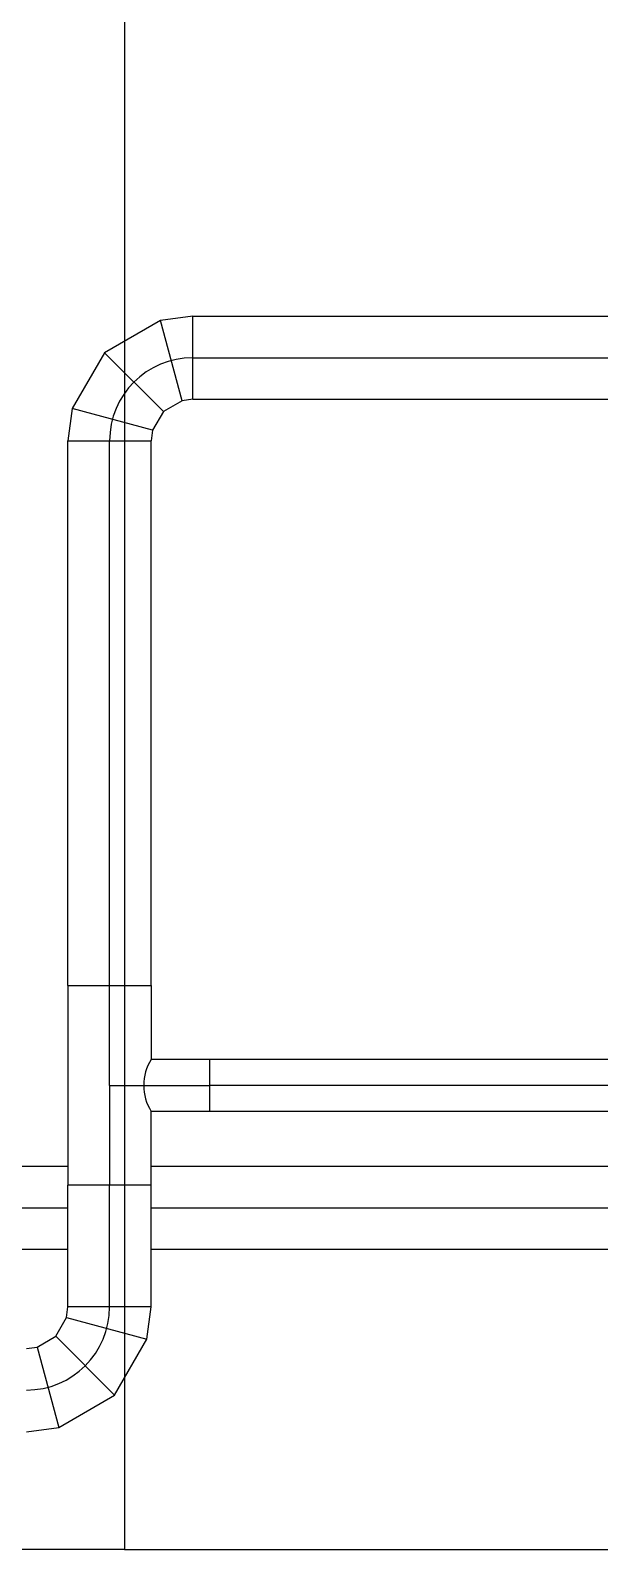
# Model space of a CAD drawing. Extents: x -681219 to -550379, y -242630 to -158199.
# Drawn here: x -580958 to -580685, y -225417 to -224686 of the extents above; entities that cross this region are included whole.
import ezdxf

# ---------------------------------------------------------------- set-up
doc = ezdxf.new("R2010")
doc.units = 0
doc.header["$LTSCALE"] = 1000
doc.linetypes.add('C2', pattern=[17, 14, -1, 1, -1])
for name, color, linetype in [('C__USERS_YSV001_', 7, 'CONTINUOUS'), ('DOTE_油脂（绿）', 7, 'CONTINUOUS'), ('GZDH011002821', 7, 'CONTINUOUS'), ('GZDH011003011', 7, 'CONTINUOUS'), ('PIPE-油脂（绿）', 3, 'CONTINUOUS'), ('中心线', 4, 'C2')]:
    doc.layers.add(name, color=color, linetype=linetype)

# ---------------------------------------------------------------- blocks, each defined once
blk = doc.blocks.new('fushitu')
at = {"layer": 'C__USERS_YSV001_', "color": 7, "linetype": 'Continuous'}
blk.add_line((-1950, -1800), (-1950.83, -1800), dxfattribs=at)
at = {"layer": 'GZDH011002821', "color": 7, "linetype": 'Continuous'}
for p, q in [((-1950, -550), (-1950, -1800)), ((-1950, -1800), (-1050, -1800))]:
    blk.add_line(p, q, dxfattribs=at)
at = {"layer": 'GZDH011003011', "color": 7, "linetype": 'Continuous'}
for p, q in [((-1990, -1800), (-2000, -1800)), ((-1960, -1800), (-1990, -1800)), ((-1950.83, -1800), (-1960, -1800))]:
    blk.add_line(p, q, dxfattribs=at)

msp = doc.modelspace()

# ---------------------------------------------------------------- linework, layer by layer
at = {"layer": 'DOTE_油脂（绿）', "color": 3}
for p, q in [((-580880.0524, -224843.7036), (-580154.8375, -224843.7036)), ((-580920.0524, -225145.5081), (-580920.0524, -224883.7036)), ((-580920.0524, -225193.5081, 500), (-580920.0524, -225145.5081)), ((-580920.0524, -225193.5081, 500), (-580920.0524, -225241.5081)), ((-580920.0524, -225193.5081, 500), (-580872.0524, -225193.5081)), ((-579228.4304, -225193.5081), (-580872.0524, -225193.5081)), ((-580920.0524, -225300.0033), (-580920.0524, -225241.5081)), ((-580982.607, -225252.3168), (-580940.0524, -225252.3168)), ((-580900.0524, -225252.3168), (-579033.2508, -225252.3168))]:
    msp.add_line(p, q, dxfattribs=at)
for centre, start, end in [((-580880.0524, -224883.7036, 500), 90, 180), ((-580960.0524, -225300.0033, 500), 270, 360)]:
    msp.add_arc(centre, 40, start, end, dxfattribs=at)
at = {"layer": 'PIPE-油脂（绿）', "color": 3}
for p, q in [((-580880.0524, -224823.7036, 500), (-580895.5815, -224825.748, 500)), ((-580880.0524, -224823.7036), (-580154.8375, -224823.7036)), ((-580895.5815, -224825.748, 500), (-580922.4788, -224841.2772, 500)), ((-580922.4788, -224841.2772, 500), (-580938.008, -224868.1744, 500)), ((-580938.008, -224868.1744, 500), (-580940.0524, -224883.7036, 500)), ((-580885.2288, -224864.3851, 500), (-580894.1945, -224869.5614, 500)), ((-580880.0524, -224863.7036, 500), (-580885.2288, -224864.3851, 500)), ((-580880.0524, -224863.7036), (-580154.8375, -224863.7036)), ((-580894.1945, -224869.5614, 500), (-580899.3709, -224878.5272, 500)), ((-580940.0524, -225145.5081), (-580940.0524, -224883.7036)), ((-580899.3709, -224878.5272, 500), (-580900.0524, -224883.7036, 500)), ((-580900.0524, -225145.5081), (-580900.0524, -224883.7036)), ((-580940.0524, -225145.5081), (-580940.0524, -225241.5081)), ((-580900.0524, -225145.5081), (-580900.0524, -225181.0081)), ((-580872.0524, -225181.0081), (-580900.0524, -225181.0081)), ((-579228.4304, -225181.0081), (-580872.0524, -225181.0081)), ((-580900.0524, -225241.5081), (-580900.0524, -225206.0081)), ((-580872.0524, -225206.0081), (-580900.0524, -225206.0081)), ((-579228.4304, -225206.0081), (-580872.0524, -225206.0081)), ((-580982.607, -225232.3168), (-580940.0524, -225232.3168)), ((-580900.0524, -225232.3168), (-579033.2508, -225232.3168)), ((-580940.0524, -225300.0033), (-580940.0524, -225241.5081)), ((-580900.0524, -225300.0033), (-580900.0524, -225241.5081)), ((-580982.607, -225272.3168), (-580940.0524, -225272.3168)), ((-580900.0524, -225272.3168), (-579033.2508, -225272.3168)), ((-580940.7339, -225305.1797, 500), (-580940.0524, -225300.0033, 500)), ((-580902.0969, -225315.5325, 500), (-580900.0524, -225300.0033, 500)), ((-580945.9103, -225314.1455, 500), (-580940.7339, -225305.1797, 500)), ((-580954.876, -225319.3219, 500), (-580945.9103, -225314.1455, 500)), ((-580960.0524, -225320.0033, 500), (-580954.876, -225319.3219, 500)), ((-580917.626, -225342.4297, 500), (-580902.0969, -225315.5325, 500)), ((-580944.5233, -225357.9589, 500), (-580917.626, -225342.4297, 500)), ((-580960.0524, -225360.0033, 500), (-580944.5233, -225357.9589, 500))]:
    msp.add_line(p, q, dxfattribs=at)
at = {"layer": 'PIPE-油脂（绿）'}
for p, q in [((-580880.0524, -224863.7036, 500), (-580880.0524, -224823.7036, 500)), ((-580885.2288, -224864.3851, 500), (-580895.5815, -224825.748, 500)), ((-580894.1945, -224869.5614, 500), (-580922.4788, -224841.2772, 500)), ((-580899.3709, -224878.5272, 500), (-580938.008, -224868.1744, 500)), ((-580940.0524, -224883.7036, 500), (-580900.0524, -224883.7036, 500)), ((-580940.0524, -225145.5081), (-580900.0524, -225145.5081)), ((-580872.0524, -225181.0081), (-580872.0524, -225206.0081)), ((-580900.0524, -225241.5081), (-580940.0524, -225241.5081)), ((-580900.0524, -225300.0033, 500), (-580940.0524, -225300.0033, 500)), ((-580940.7339, -225305.1797, 500), (-580902.0969, -225315.5325, 500)), ((-580945.9103, -225314.1455, 500), (-580917.626, -225342.4297, 500)), ((-580954.876, -225319.3219, 500), (-580944.5233, -225357.9589, 500))]:
    msp.add_line(p, q, dxfattribs=at)
msp.add_arc((-580880.0524, -225193.5081), 23.585, 147.9946171, 212.0053829, dxfattribs=at)

# ---------------------------------------------------------------- block references
at = {"layer": '中心线'}
msp.add_blockref('fushitu', (-578962.82, -223616.6983), dxfattribs=at)

doc.saveas('drawing.dxf')
